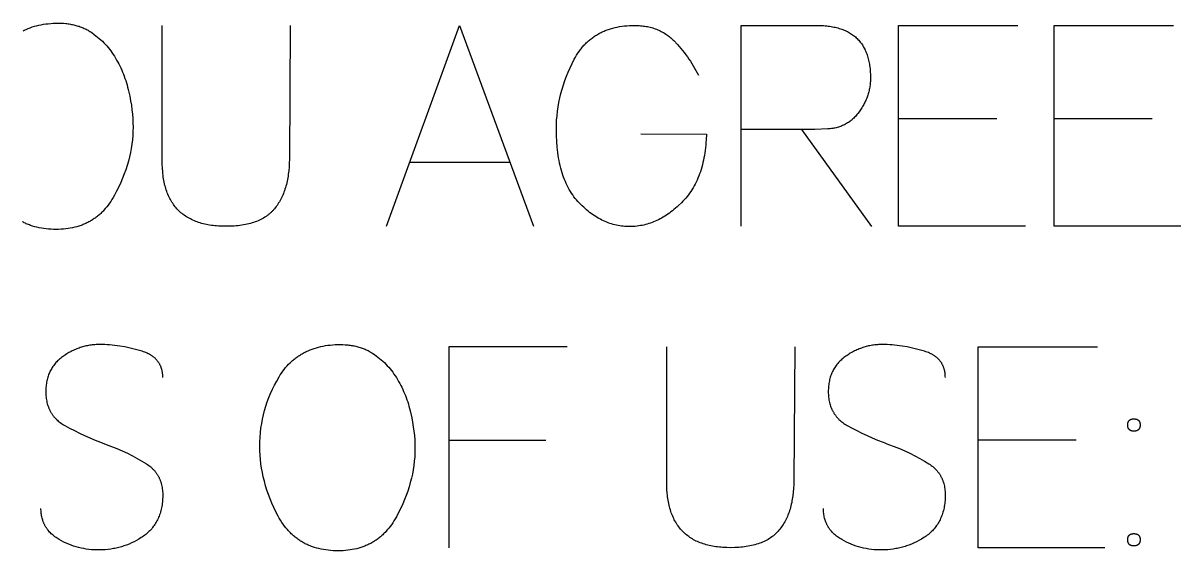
# Model space of a CAD drawing. Header units: millimetres. Extents: x -1220 to 1220, y -1270 to 3400.
# Drawn here: x 469.3 to 895.9, y 2258.8 to 2453.2 of the extents above; entities that cross this region are included whole.
import ezdxf

# ---------------------------------------------------------------- set-up
doc = ezdxf.new("R2010")
doc.units = ezdxf.units.MM
doc.layers.add('TC', color=220, linetype='CONTINUOUS', true_color=0xff00bb)

msp = doc.modelspace()

# ---------------------------------------------------------------- linework, layer by layer
at = {"layer": 'TC'}
for points in [[(469.25, 2450.38), (469.61, 2450.56), (470.34, 2450.9), (471.09, 2451.22), (471.85, 2451.51), (472.63, 2451.78), (473.43, 2452.02), (474.24, 2452.24), (475.07, 2452.44), (475.91, 2452.62), (476.77, 2452.77), (477.65, 2452.9), (478.54, 2453), (479.45, 2453.08), (480.37, 2453.14), (481.31, 2453.18), (482.27, 2453.19), (483.19, 2453.17), (484.08, 2453.13), (484.97, 2453.06), (485.4, 2453.01), (485.83, 2452.96), (486.26, 2452.89), (486.68, 2452.83), (487.09, 2452.75), (487.51, 2452.67), (487.92, 2452.58), (488.32, 2452.48), (488.72, 2452.37), (489.11, 2452.26), (489.5, 2452.14), (489.89, 2452.02), (490.27, 2451.88), (490.65, 2451.74), (491.03, 2451.59), (491.39, 2451.44), (491.76, 2451.28), (492.12, 2451.11), (492.48, 2450.93), (492.83, 2450.74), (493.18, 2450.55), (493.52, 2450.35), (493.86, 2450.15), (494.19, 2449.94), (494.52, 2449.72), (495.49, 2449.03), (496.11, 2448.56), (496.72, 2448.07), (497.32, 2447.56), (497.9, 2447.04), (498.47, 2446.51), (499.02, 2445.96), (499.55, 2445.39), (500.07, 2444.81), (500.58, 2444.21), (501.07, 2443.6), (501.55, 2442.97), (502.01, 2442.32), (502.46, 2441.66), (502.89, 2440.98), (503.72, 2439.59), (504.12, 2438.87), (504.51, 2438.15), (504.88, 2437.42), (505.23, 2436.67), (505.58, 2435.92), (505.9, 2435.17), (506.21, 2434.4), (506.51, 2433.62), (506.79, 2432.83), (507.06, 2432.04), (507.31, 2431.23), (507.55, 2430.42), (507.77, 2429.59), (507.98, 2428.76), (508.54, 2426.24), (508.86, 2424.57), (509.14, 2422.92), (509.36, 2421.29), (509.53, 2419.67), (509.66, 2418.07), (509.73, 2416.49), (509.75, 2414.92), (509.73, 2413.35), (509.65, 2411.77), (509.51, 2410.2), (509.33, 2408.63), (509.08, 2407.06), (508.79, 2405.48), (508.44, 2403.91), (508.04, 2402.34), (507.58, 2400.77), (507.07, 2399.19), (506.51, 2397.62), (505.89, 2396.05), (505.22, 2394.48), (504.49, 2392.9), (503.72, 2391.33), (502.88, 2389.76), (502.45, 2388.98), (502.01, 2388.24), (501.54, 2387.51), (501.07, 2386.81), (500.58, 2386.13), (500.07, 2385.48), (499.54, 2384.86), (499, 2384.26), (498.73, 2383.96), (498.45, 2383.68), (498.17, 2383.4), (497.88, 2383.12), (497.59, 2382.86), (497.29, 2382.6), (497, 2382.34), (496.69, 2382.09), (496.39, 2381.85), (496.08, 2381.61), (495.76, 2381.38), (495.45, 2381.16), (495.12, 2380.94), (494.8, 2380.73), (494.47, 2380.52), (494.14, 2380.32), (493.8, 2380.13), (493.46, 2379.94), (493.11, 2379.76), (492.76, 2379.59), (492.41, 2379.42), (492.05, 2379.26), (491.69, 2379.1), (491.33, 2378.95), (490.96, 2378.8), (490.59, 2378.67), (490.21, 2378.53), (489.83, 2378.41), (489.06, 2378.17), (488.27, 2377.97), (487.47, 2377.78), (486.65, 2377.62), (485.82, 2377.49), (484.97, 2377.38), (484.11, 2377.29), (483.23, 2377.23), (482.33, 2377.19), (481.42, 2377.18), (480.48, 2377.19), (479.55, 2377.23), (478.64, 2377.29), (477.75, 2377.38), (476.87, 2377.49), (476.01, 2377.63), (475.16, 2377.79), (474.33, 2377.98), (473.52, 2378.19), (472.72, 2378.43), (472.33, 2378.56), (471.94, 2378.69), (471.56, 2378.83), (471.18, 2378.98), (470.8, 2379.13), (470.43, 2379.29), (470.07, 2379.46), (469.7, 2379.63), (469.34, 2379.81), (468.99, 2379.99)], [(567.69, 2452.34), (567.37, 2403.08), (567.34, 2401.62), (567.26, 2400.2), (567.14, 2398.83), (566.99, 2397.5), (566.89, 2396.85), (566.79, 2396.21), (566.67, 2395.58), (566.55, 2394.96), (566.41, 2394.35), (566.26, 2393.75), (566.11, 2393.16), (565.94, 2392.59), (565.76, 2392.02), (565.58, 2391.46), (565.38, 2390.92), (565.17, 2390.38), (564.95, 2389.86), (564.73, 2389.35), (564.49, 2388.84), (564.24, 2388.35), (563.98, 2387.87), (563.71, 2387.4), (563.43, 2386.94), (563.14, 2386.49), (562.84, 2386.05), (562.53, 2385.62), (562.2, 2385.2), (561.87, 2384.79), (561.53, 2384.39), (561.36, 2384.2), (561.18, 2384.01), (561, 2383.82), (560.82, 2383.64), (560.63, 2383.46), (560.44, 2383.28), (560.24, 2383.1), (560.04, 2382.93), (559.84, 2382.76), (559.63, 2382.6), (559.42, 2382.44), (559.21, 2382.28), (558.77, 2381.97), (558.32, 2381.67), (557.86, 2381.39), (557.38, 2381.12), (556.88, 2380.86), (556.37, 2380.62), (555.85, 2380.38), (555.31, 2380.16), (554.76, 2379.95), (554.2, 2379.76), (553.62, 2379.58), (553.02, 2379.41), (552.42, 2379.25), (551.79, 2379.1), (551.16, 2378.97), (550.51, 2378.85), (549.84, 2378.74), (549.16, 2378.65), (548.47, 2378.57), (547.76, 2378.5), (547.04, 2378.44), (546.3, 2378.4), (545.55, 2378.37), (544.01, 2378.34), (542.59, 2378.36), (541.23, 2378.43), (540.56, 2378.48), (539.9, 2378.54), (539.26, 2378.61), (538.62, 2378.7), (538, 2378.79), (537.38, 2378.9), (536.78, 2379.02), (536.19, 2379.14), (535.61, 2379.28), (535.04, 2379.43), (534.48, 2379.6), (533.94, 2379.77), (533.4, 2379.95), (532.88, 2380.15), (532.36, 2380.35), (531.86, 2380.57), (531.36, 2380.8), (530.88, 2381.04), (530.41, 2381.29), (529.95, 2381.55), (529.5, 2381.83), (529.07, 2382.11), (528.64, 2382.41), (528.22, 2382.71), (527.82, 2383.03), (527.42, 2383.36), (527.04, 2383.7), (526.67, 2384.05), (526.31, 2384.41), (525.96, 2384.79), (525.62, 2385.17), (525.29, 2385.57), (524.97, 2385.97), (524.67, 2386.39), (524.37, 2386.82), (524.09, 2387.26), (523.81, 2387.71), (523.55, 2388.18), (523.3, 2388.65), (523.06, 2389.13), (522.83, 2389.63), (522.61, 2390.14), (522.4, 2390.66), (522.2, 2391.19), (522.02, 2391.73), (521.84, 2392.28), (521.68, 2392.84), (521.52, 2393.42), (521.38, 2394), (521.25, 2394.6), (521.13, 2395.21), (521.02, 2395.82), (520.92, 2396.45), (520.83, 2397.1), (520.76, 2397.75), (520.69, 2398.41), (520.59, 2399.77), (520.54, 2401.18), (520.54, 2452.34)], [(603.21, 2378.34), (630.06, 2452.34), (657.33, 2378.34)], [(696.97, 2412.38), (721.08, 2412.28), (720.99, 2410.23), (720.92, 2409.23), (720.84, 2408.25), (720.74, 2407.28), (720.63, 2406.33), (720.49, 2405.39), (720.34, 2404.47), (720.18, 2403.57), (720, 2402.68), (719.8, 2401.8), (719.59, 2400.94), (719.36, 2400.1), (719.11, 2399.27), (718.85, 2398.46), (718.57, 2397.66), (718.27, 2396.88), (717.96, 2396.11), (717.63, 2395.36), (717.29, 2394.63), (716.93, 2393.91), (716.55, 2393.2), (716.16, 2392.51), (715.75, 2391.84), (715.32, 2391.18), (714.88, 2390.54), (714.42, 2389.91), (713.94, 2389.3), (713.45, 2388.71), (712.94, 2388.12), (712.42, 2387.56), (711.88, 2387.01), (710.79, 2385.96), (710.24, 2385.46), (709.69, 2384.98), (709.13, 2384.51), (708.57, 2384.06), (708.01, 2383.63), (707.45, 2383.21), (706.88, 2382.81), (706.31, 2382.43), (705.73, 2382.06), (705.16, 2381.71), (704.58, 2381.38), (703.99, 2381.06), (703.41, 2380.76), (702.82, 2380.48), (702.22, 2380.22), (701.63, 2379.97), (701.03, 2379.74), (700.43, 2379.52), (699.82, 2379.32), (699.21, 2379.14), (698.6, 2378.97), (697.99, 2378.82), (697.37, 2378.69), (696.75, 2378.58), (696.12, 2378.48), (695.5, 2378.4), (694.87, 2378.33), (694.23, 2378.28), (693.6, 2378.25), (692.96, 2378.24), (692.32, 2378.24), (691.68, 2378.26), (691.05, 2378.29), (690.42, 2378.35), (689.8, 2378.42), (689.18, 2378.51), (688.56, 2378.61), (687.94, 2378.74), (687.33, 2378.88), (686.72, 2379.04), (686.12, 2379.21), (685.52, 2379.41), (684.92, 2379.62), (684.33, 2379.84), (683.74, 2380.09), (683.15, 2380.35), (682.57, 2380.63), (681.99, 2380.93), (681.41, 2381.24), (680.84, 2381.57), (680.27, 2381.92), (679.71, 2382.29), (679.15, 2382.67), (678.59, 2383.07), (678.03, 2383.49), (677.48, 2383.93), (676.93, 2384.38), (676.39, 2384.85), (675.85, 2385.34), (675.31, 2385.84), (674.78, 2386.36), (674.25, 2386.9), (673.73, 2387.46), (673.22, 2388.04), (672.73, 2388.63), (672.26, 2389.25), (671.81, 2389.88), (671.37, 2390.53), (670.95, 2391.2), (670.55, 2391.89), (670.16, 2392.6), (669.79, 2393.33), (669.43, 2394.07), (669.09, 2394.84), (668.77, 2395.62), (668.46, 2396.42), (668.18, 2397.24), (667.9, 2398.08), (667.65, 2398.94), (667.41, 2399.82), (667.18, 2400.72), (666.98, 2401.63), (666.79, 2402.56), (666.61, 2403.52), (666.46, 2404.49), (666.32, 2405.48), (666.19, 2406.49), (666.09, 2407.51), (665.92, 2409.62), (665.82, 2411.81), (665.79, 2414.07), (665.81, 2415.75), (665.89, 2417.41), (666.02, 2419.07), (666.2, 2420.72), (666.43, 2422.36), (666.71, 2423.99), (667.04, 2425.62), (667.43, 2427.23), (667.86, 2428.84), (668.35, 2430.44), (668.89, 2432.03), (669.48, 2433.62), (670.12, 2435.19), (670.81, 2436.76), (671.55, 2438.32), (672.34, 2439.87), (672.77, 2440.63), (673.21, 2441.38), (673.67, 2442.1), (674.15, 2442.79), (674.64, 2443.46), (674.9, 2443.79), (675.16, 2444.11), (675.42, 2444.42), (675.69, 2444.73), (675.96, 2445.03), (676.23, 2445.32), (676.52, 2445.61), (676.8, 2445.9), (677.09, 2446.17), (677.38, 2446.45), (677.68, 2446.71), (677.98, 2446.97), (678.29, 2447.22), (678.6, 2447.47), (678.92, 2447.71), (679.24, 2447.94), (679.56, 2448.17), (679.89, 2448.39), (680.22, 2448.61), (680.56, 2448.82), (680.9, 2449.03), (681.25, 2449.22), (681.6, 2449.41), (681.96, 2449.6), (682.32, 2449.78), (682.68, 2449.95), (683.05, 2450.12), (683.42, 2450.28), (683.8, 2450.44), (684.18, 2450.59), (684.56, 2450.73), (684.95, 2450.87), (685.75, 2451.12), (686.56, 2451.35), (687.39, 2451.56), (688.23, 2451.74), (689.1, 2451.9), (689.98, 2452.04), (690.88, 2452.15), (691.79, 2452.23), (692.73, 2452.29), (693.68, 2452.33), (694.65, 2452.34), (695.2, 2452.34), (695.75, 2452.32), (696.28, 2452.29), (696.82, 2452.25), (697.34, 2452.2), (697.86, 2452.14), (698.37, 2452.07), (698.88, 2451.99), (699.38, 2451.9), (699.87, 2451.79), (700.35, 2451.68), (700.83, 2451.55), (701.31, 2451.42), (701.77, 2451.27), (702.23, 2451.11), (702.68, 2450.94), (703.13, 2450.76), (703.57, 2450.57), (704, 2450.37), (704.43, 2450.15), (704.85, 2449.93), (705.26, 2449.69), (705.67, 2449.45), (706.07, 2449.19), (706.46, 2448.92), (706.85, 2448.64), (707.23, 2448.35), (707.6, 2448.05), (707.97, 2447.74), (708.33, 2447.42), (708.68, 2447.08), (709.03, 2446.74), (710.39, 2445.32), (711.05, 2444.59), (711.7, 2443.84), (712.32, 2443.09), (712.93, 2442.33), (713.52, 2441.55), (714.1, 2440.77), (714.66, 2439.97), (715.2, 2439.16), (715.73, 2438.34), (716.24, 2437.5), (716.73, 2436.66), (717.21, 2435.8), (717.67, 2434.93), (718.12, 2434.05)], [(733.87, 2378.34), (733.87, 2452.34), (761.88, 2452.34), (763.09, 2452.32), (764.26, 2452.27), (764.84, 2452.22), (765.4, 2452.17), (765.95, 2452.11), (766.49, 2452.04), (767.02, 2451.96), (767.55, 2451.87), (768.06, 2451.77), (768.57, 2451.66), (769.06, 2451.54), (769.54, 2451.42), (770.02, 2451.28), (770.49, 2451.13), (770.94, 2450.98), (771.39, 2450.81), (771.83, 2450.64), (772.25, 2450.45), (772.67, 2450.26), (773.08, 2450.06), (773.48, 2449.84), (773.87, 2449.62), (774.24, 2449.39), (774.61, 2449.15), (774.97, 2448.9), (775.32, 2448.64), (775.67, 2448.37), (776, 2448.09), (776.32, 2447.8), (776.63, 2447.51), (776.93, 2447.2), (777.23, 2446.88), (777.51, 2446.56), (777.78, 2446.22), (778.05, 2445.88), (778.3, 2445.52), (778.55, 2445.16), (778.78, 2444.78), (779.01, 2444.4), (779.22, 2444.01), (779.43, 2443.61), (779.63, 2443.2), (779.81, 2442.78), (779.99, 2442.35), (780.16, 2441.91), (780.32, 2441.46), (780.47, 2441), (780.61, 2440.53), (780.73, 2440.06), (780.85, 2439.57), (780.97, 2439.07), (781.07, 2438.57), (781.16, 2438.05), (781.24, 2437.53), (781.31, 2437), (781.37, 2436.45), (781.43, 2435.9), (781.47, 2435.34), (781.53, 2434.19), (781.55, 2433), (781.54, 2432.56), (781.53, 2432.13), (781.51, 2431.7), (781.48, 2431.27), (781.44, 2430.84), (781.39, 2430.42), (781.33, 2430), (781.27, 2429.58), (781.19, 2429.16), (781.11, 2428.75), (781.02, 2428.34), (780.92, 2427.93), (780.81, 2427.52), (780.7, 2427.11), (780.57, 2426.71), (780.44, 2426.31), (780.29, 2425.91), (780.14, 2425.51), (779.98, 2425.12), (779.81, 2424.73), (779.63, 2424.34), (779.45, 2423.95), (779.25, 2423.57), (779.05, 2423.18), (778.84, 2422.8), (778.62, 2422.43), (778.39, 2422.05), (778.15, 2421.68), (777.9, 2421.3), (777.64, 2420.94), (777.38, 2420.57), (776.83, 2419.85), (776.55, 2419.5), (776.27, 2419.16), (775.97, 2418.84), (775.68, 2418.52), (775.37, 2418.22), (775.06, 2417.93), (774.75, 2417.65), (774.43, 2417.38), (774.1, 2417.12), (773.76, 2416.87), (773.42, 2416.63), (773.08, 2416.41), (772.73, 2416.19), (772.37, 2415.98), (772.01, 2415.79), (771.64, 2415.61), (771.26, 2415.44), (770.88, 2415.28), (770.49, 2415.13), (770.1, 2414.99), (769.7, 2414.86), (769.29, 2414.74), (768.88, 2414.63), (768.46, 2414.54), (768.04, 2414.46), (767.61, 2414.38), (767.17, 2414.32), (766.73, 2414.27), (766.28, 2414.23), (765.83, 2414.2), (761.04, 2413.97), (756.07, 2413.97), (733.97, 2413.97)], [(838.63, 2378.34), (791.91, 2378.34), (791.91, 2452.34), (835.88, 2452.34)], [(895.93, 2378.34), (849.2, 2378.34), (849.2, 2452.34), (893.18, 2452.34)], [(828.06, 2417.98), (791.91, 2417.98)], [(885.36, 2417.98), (849.2, 2417.98)], [(756.07, 2413.97), (781.86, 2378.24)], [(611.77, 2401.92), (648.56, 2401.92)], [(520.75, 2322.63), (520.74, 2323.09), (520.73, 2323.32), (520.72, 2323.55), (520.7, 2323.77), (520.68, 2323.99), (520.65, 2324.21), (520.62, 2324.43), (520.59, 2324.64), (520.55, 2324.85), (520.51, 2325.06), (520.46, 2325.26), (520.41, 2325.47), (520.36, 2325.67), (520.3, 2325.86), (520.24, 2326.06), (520.17, 2326.25), (520.11, 2326.44), (520.03, 2326.63), (519.95, 2326.82), (519.87, 2327), (519.79, 2327.18), (519.7, 2327.36), (519.6, 2327.53), (519.51, 2327.7), (519.41, 2327.87), (519.3, 2328.04), (519.19, 2328.21), (519.08, 2328.37), (518.96, 2328.53), (518.84, 2328.69), (518.71, 2328.84), (518.58, 2328.99), (518.45, 2329.14), (518.31, 2329.29), (518.17, 2329.44), (518.03, 2329.58), (517.88, 2329.72), (517.73, 2329.85), (517.57, 2329.99), (517.41, 2330.12), (517.24, 2330.25), (517.07, 2330.38), (516.9, 2330.5), (516.72, 2330.62), (516.54, 2330.74), (516.36, 2330.86), (516.17, 2330.98), (515.98, 2331.09), (515.78, 2331.2), (515.58, 2331.3), (515.38, 2331.41), (514.95, 2331.61), (514.52, 2331.8), (514.06, 2331.98), (513.59, 2332.15), (513.11, 2332.31), (512.61, 2332.46), (510.62, 2333.01), (508.66, 2333.48), (506.73, 2333.88), (504.84, 2334.21), (503.9, 2334.34), (502.98, 2334.46), (502.06, 2334.56), (501.15, 2334.64), (500.25, 2334.71), (499.36, 2334.75), (498.47, 2334.78), (497.6, 2334.79), (497.12, 2334.78), (496.64, 2334.77), (496.16, 2334.75), (495.69, 2334.72), (495.22, 2334.68), (494.76, 2334.63), (494.3, 2334.57), (493.84, 2334.5), (493.38, 2334.43), (492.93, 2334.34), (492.48, 2334.25), (492.03, 2334.15), (491.59, 2334.04), (491.15, 2333.92), (490.71, 2333.79), (490.28, 2333.65), (489.85, 2333.5), (489.42, 2333.35), (488.99, 2333.18), (488.57, 2333.01), (488.15, 2332.83), (487.74, 2332.64), (487.32, 2332.44), (486.91, 2332.23), (486.51, 2332.01), (486.1, 2331.79), (485.7, 2331.55), (485.31, 2331.31), (484.91, 2331.05), (484.52, 2330.79), (484.13, 2330.52), (483.75, 2330.24), (483.37, 2329.96), (483.01, 2329.67), (482.65, 2329.37), (482.31, 2329.07), (481.98, 2328.76), (481.67, 2328.44), (481.36, 2328.11), (481.07, 2327.78), (480.79, 2327.43), (480.52, 2327.08), (480.26, 2326.73), (480.01, 2326.36), (479.78, 2325.99), (479.56, 2325.61), (479.35, 2325.22), (479.15, 2324.82), (478.96, 2324.42), (478.79, 2324.01), (478.63, 2323.59), (478.48, 2323.16), (478.34, 2322.73), (478.22, 2322.29), (478.1, 2321.84), (478, 2321.38), (477.91, 2320.92), (477.83, 2320.44), (477.77, 2319.96), (477.71, 2319.48), (477.67, 2318.98), (477.64, 2318.48), (477.62, 2317.97), (477.62, 2317.45), (477.62, 2316.92), (477.64, 2316.4), (477.68, 2315.89), (477.73, 2315.38), (477.79, 2314.89), (477.86, 2314.4), (477.95, 2313.93), (478.05, 2313.46), (478.17, 2313), (478.3, 2312.55), (478.44, 2312.11), (478.6, 2311.68), (478.68, 2311.47), (478.77, 2311.26), (478.86, 2311.05), (478.95, 2310.85), (479.05, 2310.65), (479.15, 2310.44), (479.25, 2310.25), (479.36, 2310.05), (479.47, 2309.86), (479.59, 2309.66), (479.7, 2309.48), (479.83, 2309.29), (479.95, 2309.1), (480.08, 2308.92), (480.21, 2308.74), (480.34, 2308.56), (480.48, 2308.39), (480.62, 2308.21), (480.77, 2308.04), (480.92, 2307.87), (481.07, 2307.71), (481.22, 2307.54), (481.38, 2307.38), (481.54, 2307.22), (481.88, 2306.91), (482.22, 2306.61), (482.58, 2306.31), (482.96, 2306.03), (483.35, 2305.75), (483.75, 2305.48), (484.17, 2305.22), (484.59, 2304.98), (486.36, 2304.01), (488.16, 2303.07), (490.01, 2302.16), (491.89, 2301.28), (493.81, 2300.42), (495.77, 2299.58), (497.78, 2298.78), (499.82, 2298), (501.85, 2297.24), (503.84, 2296.44), (505.78, 2295.6), (507.67, 2294.72), (509.51, 2293.8), (511.29, 2292.85), (513.03, 2291.85), (514.72, 2290.81), (515.13, 2290.54), (515.53, 2290.26), (515.91, 2289.97), (516.09, 2289.83), (516.27, 2289.68), (516.45, 2289.52), (516.62, 2289.37), (516.79, 2289.21), (516.96, 2289.05), (517.12, 2288.89), (517.28, 2288.72), (517.44, 2288.56), (517.59, 2288.39), (517.74, 2288.21), (517.88, 2288.04), (518.03, 2287.86), (518.16, 2287.68), (518.3, 2287.5), (518.43, 2287.32), (518.55, 2287.13), (518.68, 2286.94), (518.8, 2286.75), (518.91, 2286.55), (519.03, 2286.36), (519.13, 2286.16), (519.24, 2285.96), (519.34, 2285.75), (519.44, 2285.55), (519.53, 2285.34), (519.62, 2285.13), (519.71, 2284.92), (519.79, 2284.7), (519.87, 2284.48), (519.95, 2284.26), (520.02, 2284.04), (520.09, 2283.81), (520.16, 2283.58), (520.28, 2283.12), (520.38, 2282.65), (520.47, 2282.16), (520.55, 2281.67), (520.61, 2281.17), (520.66, 2280.66), (520.69, 2280.14), (520.71, 2279.61), (520.72, 2279.07), (520.71, 2278.51), (520.68, 2277.95), (520.64, 2277.38), (520.59, 2276.81), (520.53, 2276.25), (520.45, 2275.7), (520.36, 2275.16), (520.26, 2274.62), (520.14, 2274.1), (520.02, 2273.58), (519.88, 2273.08), (519.73, 2272.58), (519.56, 2272.09), (519.39, 2271.61), (519.2, 2271.14), (519, 2270.68), (518.78, 2270.23), (518.56, 2269.78), (518.32, 2269.35), (518.07, 2268.93), (517.8, 2268.51), (517.53, 2268.1), (517.24, 2267.71), (516.94, 2267.32), (516.63, 2266.94), (516.3, 2266.57), (515.97, 2266.21), (515.62, 2265.85), (515.25, 2265.51), (514.88, 2265.18), (514.49, 2264.85), (514.09, 2264.53), (513.68, 2264.23), (513.26, 2263.93), (512.82, 2263.64), (511.93, 2263.1), (511.03, 2262.6), (510.12, 2262.13), (509.21, 2261.69), (508.28, 2261.29), (507.34, 2260.92), (506.4, 2260.59), (505.92, 2260.43), (505.45, 2260.29), (504.97, 2260.15), (504.48, 2260.02), (504, 2259.9), (503.51, 2259.78), (503.02, 2259.68), (502.53, 2259.59), (501.54, 2259.42), (500.54, 2259.29), (499.54, 2259.19), (498.52, 2259.13), (497.49, 2259.1), (496.48, 2259.1), (495.48, 2259.13), (494.49, 2259.2), (493.51, 2259.29), (492.54, 2259.42), (491.58, 2259.58), (490.63, 2259.77), (489.7, 2259.99), (488.77, 2260.25), (487.85, 2260.53), (486.95, 2260.85), (486.05, 2261.2), (485.17, 2261.58), (484.3, 2261.99), (483.44, 2262.43), (482.59, 2262.9), (482.17, 2263.15), (481.77, 2263.41), (481.38, 2263.67), (481, 2263.94), (480.64, 2264.21), (480.29, 2264.5), (479.95, 2264.79), (479.63, 2265.09), (479.32, 2265.39), (479.02, 2265.71), (478.73, 2266.03), (478.46, 2266.36), (478.33, 2266.52), (478.21, 2266.69), (478.08, 2266.86), (477.96, 2267.03), (477.84, 2267.21), (477.73, 2267.38), (477.62, 2267.56), (477.51, 2267.74), (477.41, 2267.92), (477.31, 2268.1), (477.21, 2268.29), (477.12, 2268.47), (477.02, 2268.66), (476.94, 2268.85), (476.85, 2269.04), (476.77, 2269.24), (476.69, 2269.43), (476.62, 2269.63), (476.55, 2269.83), (476.48, 2270.03), (476.36, 2270.44), (476.24, 2270.85), (476.14, 2271.27), (476.06, 2271.7), (475.99, 2272.14), (475.93, 2272.58), (475.88, 2273.03), (475.85, 2273.49), (475.83, 2273.95), (475.82, 2274.42)], [(669.7, 2333.94), (626.15, 2333.94), (626.15, 2259.94)], [(753.64, 2333.94), (753.32, 2284.68), (753.29, 2283.22), (753.21, 2281.8), (753.09, 2280.43), (752.94, 2279.1), (752.84, 2278.45), (752.74, 2277.81), (752.62, 2277.18), (752.5, 2276.56), (752.36, 2275.95), (752.22, 2275.35), (752.06, 2274.76), (751.89, 2274.19), (751.72, 2273.62), (751.53, 2273.06), (751.33, 2272.52), (751.12, 2271.98), (750.91, 2271.46), (750.68, 2270.95), (750.44, 2270.44), (750.19, 2269.95), (749.93, 2269.47), (749.66, 2269), (749.38, 2268.54), (749.09, 2268.09), (748.79, 2267.65), (748.48, 2267.22), (748.16, 2266.8), (747.82, 2266.39), (747.49, 2265.99), (747.31, 2265.8), (747.13, 2265.61), (746.95, 2265.42), (746.77, 2265.24), (746.58, 2265.06), (746.39, 2264.88), (746.19, 2264.7), (745.99, 2264.53), (745.79, 2264.36), (745.58, 2264.2), (745.37, 2264.04), (745.16, 2263.88), (744.72, 2263.57), (744.27, 2263.27), (743.81, 2262.99), (743.33, 2262.72), (742.83, 2262.46), (742.32, 2262.22), (741.8, 2261.98), (741.27, 2261.76), (740.71, 2261.55), (740.15, 2261.36), (739.57, 2261.18), (738.97, 2261.01), (738.37, 2260.85), (737.74, 2260.7), (737.11, 2260.57), (736.46, 2260.45), (735.79, 2260.34), (735.11, 2260.25), (734.42, 2260.17), (733.71, 2260.1), (732.99, 2260.04), (732.25, 2260), (731.5, 2259.97), (729.96, 2259.94), (728.55, 2259.96), (727.18, 2260.03), (726.51, 2260.08), (725.85, 2260.14), (725.21, 2260.21), (724.57, 2260.3), (723.95, 2260.39), (723.34, 2260.5), (722.73, 2260.62), (722.14, 2260.74), (721.56, 2260.88), (720.99, 2261.03), (720.44, 2261.2), (719.89, 2261.37), (719.35, 2261.55), (718.83, 2261.75), (718.31, 2261.95), (717.81, 2262.17), (717.32, 2262.4), (716.83, 2262.64), (716.36, 2262.89), (715.9, 2263.15), (715.46, 2263.43), (715.02, 2263.71), (714.59, 2264.01), (714.17, 2264.31), (713.77, 2264.63), (713.38, 2264.96), (712.99, 2265.3), (712.62, 2265.65), (712.26, 2266.01), (711.91, 2266.39), (711.57, 2266.77), (711.24, 2267.17), (710.92, 2267.57), (710.62, 2267.99), (710.32, 2268.42), (710.04, 2268.86), (709.76, 2269.31), (709.5, 2269.78), (709.25, 2270.25), (709.01, 2270.73), (708.78, 2271.23), (708.56, 2271.74), (708.35, 2272.26), (708.15, 2272.79), (707.97, 2273.33), (707.79, 2273.88), (707.63, 2274.44), (707.48, 2275.02), (707.33, 2275.6), (707.2, 2276.2), (707.08, 2276.81), (706.97, 2277.42), (706.87, 2278.05), (706.79, 2278.7), (706.71, 2279.35), (706.64, 2280.01), (706.54, 2281.37), (706.49, 2282.78), (706.49, 2333.94)], [(809.14, 2322.63), (809.13, 2323.09), (809.12, 2323.32), (809.11, 2323.55), (809.09, 2323.77), (809.07, 2323.99), (809.04, 2324.21), (809.01, 2324.43), (808.98, 2324.64), (808.94, 2324.85), (808.9, 2325.06), (808.85, 2325.26), (808.8, 2325.47), (808.75, 2325.67), (808.69, 2325.86), (808.63, 2326.06), (808.56, 2326.25), (808.49, 2326.44), (808.42, 2326.63), (808.34, 2326.82), (808.26, 2327), (808.18, 2327.18), (808.09, 2327.36), (807.99, 2327.53), (807.9, 2327.7), (807.79, 2327.87), (807.69, 2328.04), (807.58, 2328.21), (807.47, 2328.37), (807.35, 2328.53), (807.23, 2328.69), (807.1, 2328.84), (806.97, 2328.99), (806.84, 2329.14), (806.7, 2329.29), (806.56, 2329.44), (806.42, 2329.58), (806.27, 2329.72), (806.11, 2329.85), (805.96, 2329.99), (805.8, 2330.12), (805.63, 2330.25), (805.46, 2330.38), (805.29, 2330.5), (805.11, 2330.62), (804.93, 2330.74), (804.75, 2330.86), (804.56, 2330.98), (804.37, 2331.09), (804.17, 2331.2), (803.97, 2331.3), (803.76, 2331.41), (803.34, 2331.61), (802.91, 2331.8), (802.45, 2331.98), (801.98, 2332.15), (801.5, 2332.31), (801, 2332.46), (799.01, 2333.01), (797.05, 2333.48), (795.12, 2333.88), (793.23, 2334.21), (792.29, 2334.34), (791.37, 2334.46), (790.45, 2334.56), (789.54, 2334.64), (788.64, 2334.71), (787.75, 2334.75), (786.86, 2334.78), (785.99, 2334.79), (785.51, 2334.78), (785.03, 2334.77), (784.55, 2334.75), (784.08, 2334.72), (783.61, 2334.68), (783.15, 2334.63), (782.69, 2334.57), (782.23, 2334.5), (781.77, 2334.43), (781.32, 2334.34), (780.87, 2334.25), (780.42, 2334.15), (779.98, 2334.04), (779.54, 2333.92), (779.1, 2333.79), (778.67, 2333.65), (778.23, 2333.5), (777.81, 2333.35), (777.38, 2333.18), (776.96, 2333.01), (776.54, 2332.83), (776.12, 2332.64), (775.71, 2332.44), (775.3, 2332.23), (774.9, 2332.01), (774.49, 2331.79), (774.09, 2331.55), (773.7, 2331.31), (773.3, 2331.05), (772.91, 2330.79), (772.52, 2330.52), (772.14, 2330.24), (771.76, 2329.96), (771.4, 2329.67), (771.04, 2329.37), (770.7, 2329.07), (770.37, 2328.76), (770.05, 2328.44), (769.75, 2328.11), (769.46, 2327.78), (769.17, 2327.43), (768.9, 2327.08), (768.65, 2326.73), (768.4, 2326.36), (768.17, 2325.99), (767.95, 2325.61), (767.74, 2325.22), (767.54, 2324.82), (767.35, 2324.42), (767.18, 2324.01), (767.02, 2323.59), (766.87, 2323.16), (766.73, 2322.73), (766.6, 2322.29), (766.49, 2321.84), (766.39, 2321.38), (766.3, 2320.92), (766.22, 2320.44), (766.16, 2319.96), (766.1, 2319.48), (766.06, 2318.98), (766.03, 2318.48), (766.01, 2317.97), (766.01, 2317.45), (766.01, 2316.92), (766.03, 2316.4), (766.07, 2315.89), (766.12, 2315.38), (766.18, 2314.89), (766.25, 2314.4), (766.34, 2313.93), (766.44, 2313.46), (766.56, 2313), (766.69, 2312.55), (766.83, 2312.11), (766.99, 2311.68), (767.07, 2311.47), (767.16, 2311.26), (767.25, 2311.05), (767.34, 2310.85), (767.44, 2310.65), (767.54, 2310.44), (767.64, 2310.25), (767.75, 2310.05), (767.86, 2309.86), (767.98, 2309.66), (768.09, 2309.48), (768.21, 2309.29), (768.34, 2309.1), (768.47, 2308.92), (768.6, 2308.74), (768.73, 2308.56), (768.87, 2308.39), (769.01, 2308.21), (769.16, 2308.04), (769.3, 2307.87), (769.46, 2307.71), (769.61, 2307.54), (769.77, 2307.38), (769.93, 2307.22), (770.26, 2306.91), (770.61, 2306.61), (770.97, 2306.31), (771.35, 2306.03), (771.74, 2305.75), (772.14, 2305.48), (772.55, 2305.22), (772.98, 2304.98), (774.75, 2304.01), (776.55, 2303.07), (778.39, 2302.16), (780.28, 2301.28), (782.2, 2300.42), (784.16, 2299.58), (786.16, 2298.78), (788.21, 2298), (790.24, 2297.24), (792.23, 2296.44), (794.17, 2295.6), (796.06, 2294.72), (797.89, 2293.8), (799.68, 2292.85), (801.42, 2291.85), (803.11, 2290.81), (803.52, 2290.54), (803.92, 2290.26), (804.3, 2289.97), (804.48, 2289.83), (804.66, 2289.68), (804.84, 2289.52), (805.01, 2289.37), (805.18, 2289.21), (805.35, 2289.05), (805.51, 2288.89), (805.67, 2288.72), (805.83, 2288.56), (805.98, 2288.39), (806.13, 2288.21), (806.27, 2288.04), (806.41, 2287.86), (806.55, 2287.68), (806.69, 2287.5), (806.82, 2287.32), (806.94, 2287.13), (807.07, 2286.94), (807.19, 2286.75), (807.3, 2286.55), (807.41, 2286.36), (807.52, 2286.16), (807.63, 2285.96), (807.73, 2285.75), (807.83, 2285.55), (807.92, 2285.34), (808.01, 2285.13), (808.1, 2284.92), (808.18, 2284.7), (808.26, 2284.48), (808.34, 2284.26), (808.41, 2284.04), (808.48, 2283.81), (808.55, 2283.58), (808.67, 2283.12), (808.77, 2282.65), (808.86, 2282.16), (808.94, 2281.67), (809, 2281.17), (809.05, 2280.66), (809.08, 2280.14), (809.1, 2279.61), (809.11, 2279.07), (809.1, 2278.51), (809.07, 2277.95), (809.03, 2277.38), (808.98, 2276.81), (808.91, 2276.25), (808.84, 2275.7), (808.75, 2275.16), (808.65, 2274.62), (808.53, 2274.1), (808.4, 2273.58), (808.27, 2273.08), (808.11, 2272.58), (807.95, 2272.09), (807.77, 2271.61), (807.58, 2271.14), (807.38, 2270.68), (807.17, 2270.23), (806.94, 2269.78), (806.71, 2269.35), (806.46, 2268.93), (806.19, 2268.51), (805.92, 2268.1), (805.63, 2267.71), (805.33, 2267.32), (805.02, 2266.94), (804.69, 2266.57), (804.35, 2266.21), (804, 2265.85), (803.64, 2265.51), (803.27, 2265.18), (802.88, 2264.85), (802.48, 2264.53), (802.07, 2264.23), (801.65, 2263.93), (801.21, 2263.64), (800.32, 2263.1), (799.42, 2262.6), (798.51, 2262.13), (797.59, 2261.69), (796.67, 2261.29), (795.73, 2260.92), (794.79, 2260.59), (794.31, 2260.43), (793.84, 2260.29), (793.36, 2260.15), (792.87, 2260.02), (792.39, 2259.9), (791.9, 2259.78), (791.41, 2259.68), (790.92, 2259.59), (789.93, 2259.42), (788.93, 2259.29), (787.92, 2259.19), (786.91, 2259.13), (785.88, 2259.1), (784.87, 2259.1), (783.87, 2259.13), (782.88, 2259.2), (781.9, 2259.29), (780.93, 2259.42), (779.97, 2259.58), (779.02, 2259.77), (778.08, 2259.99), (777.16, 2260.25), (776.24, 2260.53), (775.34, 2260.85), (774.44, 2261.2), (773.56, 2261.58), (772.69, 2261.99), (771.83, 2262.43), (770.97, 2262.9), (770.56, 2263.15), (770.16, 2263.41), (769.77, 2263.67), (769.39, 2263.94), (769.03, 2264.21), (768.68, 2264.5), (768.34, 2264.79), (768.01, 2265.09), (767.7, 2265.39), (767.41, 2265.71), (767.12, 2266.03), (766.85, 2266.36), (766.72, 2266.52), (766.59, 2266.69), (766.47, 2266.86), (766.35, 2267.03), (766.23, 2267.21), (766.12, 2267.38), (766.01, 2267.56), (765.9, 2267.74), (765.8, 2267.92), (765.7, 2268.1), (765.6, 2268.29), (765.5, 2268.47), (765.41, 2268.66), (765.33, 2268.85), (765.24, 2269.04), (765.16, 2269.24), (765.08, 2269.43), (765.01, 2269.63), (764.94, 2269.83), (764.87, 2270.03), (764.74, 2270.44), (764.63, 2270.85), (764.53, 2271.27), (764.45, 2271.7), (764.37, 2272.14), (764.31, 2272.58), (764.27, 2273.03), (764.24, 2273.49), (764.22, 2273.95), (764.21, 2274.42)], [(867.91, 2259.94), (821.19, 2259.94), (821.19, 2333.94), (865.17, 2333.94)], [(661.88, 2299.48), (626.15, 2299.48)], [(857.34, 2299.58), (821.19, 2299.58)]]:
    msp.add_lwpolyline(points, dxfattribs=at)
for points in [[(586.19, 2334.79), (587.1, 2334.77), (588, 2334.73), (588.88, 2334.66), (589.32, 2334.61), (589.75, 2334.56), (590.17, 2334.49), (590.59, 2334.43), (591.01, 2334.35), (591.42, 2334.27), (591.83, 2334.18), (592.24, 2334.08), (592.64, 2333.97), (593.03, 2333.86), (593.42, 2333.74), (593.81, 2333.62), (594.19, 2333.48), (594.57, 2333.34), (594.94, 2333.19), (595.31, 2333.04), (595.68, 2332.88), (596.04, 2332.71), (596.39, 2332.53), (596.75, 2332.34), (597.09, 2332.15), (597.44, 2331.95), (597.78, 2331.75), (598.11, 2331.54), (598.44, 2331.32), (599.41, 2330.63), (600.03, 2330.16), (600.64, 2329.67), (601.24, 2329.16), (601.82, 2328.64), (602.38, 2328.11), (602.93, 2327.56), (603.47, 2326.99), (603.99, 2326.41), (604.5, 2325.81), (604.99, 2325.2), (605.47, 2324.57), (605.93, 2323.92), (606.37, 2323.26), (606.81, 2322.58), (607.64, 2321.19), (608.04, 2320.47), (608.42, 2319.75), (608.8, 2319.02), (609.15, 2318.27), (609.49, 2317.52), (609.82, 2316.77), (610.13, 2316), (610.43, 2315.22), (610.71, 2314.43), (610.98, 2313.64), (611.23, 2312.83), (611.46, 2312.02), (611.69, 2311.19), (611.89, 2310.36), (612.46, 2307.84), (612.78, 2306.17), (613.05, 2304.52), (613.28, 2302.89), (613.45, 2301.27), (613.57, 2299.67), (613.65, 2298.09), (613.67, 2296.52), (613.64, 2294.95), (613.56, 2293.37), (613.43, 2291.8), (613.24, 2290.23), (613, 2288.66), (612.71, 2287.08), (612.36, 2285.51), (611.95, 2283.94), (611.5, 2282.37), (610.99, 2280.79), (610.42, 2279.22), (609.81, 2277.65), (609.14, 2276.08), (608.41, 2274.5), (607.63, 2272.93), (606.8, 2271.36), (606.37, 2270.58), (605.92, 2269.84), (605.46, 2269.11), (604.99, 2268.41), (604.49, 2267.73), (603.98, 2267.08), (603.46, 2266.46), (602.92, 2265.86), (602.65, 2265.56), (602.37, 2265.28), (602.08, 2265), (601.8, 2264.72), (601.51, 2264.46), (601.21, 2264.2), (600.91, 2263.94), (600.61, 2263.69), (600.3, 2263.45), (599.99, 2263.21), (599.68, 2262.98), (599.36, 2262.76), (599.04, 2262.54), (598.72, 2262.33), (598.39, 2262.12), (598.05, 2261.92), (597.72, 2261.73), (597.37, 2261.54), (597.03, 2261.36), (596.68, 2261.19), (596.33, 2261.02), (595.97, 2260.86), (595.61, 2260.7), (595.25, 2260.55), (594.88, 2260.4), (594.51, 2260.27), (594.13, 2260.13), (593.75, 2260.01), (592.98, 2259.77), (592.19, 2259.57), (591.39, 2259.38), (590.57, 2259.22), (589.74, 2259.09), (588.89, 2258.98), (588.03, 2258.89), (587.15, 2258.83), (586.25, 2258.79), (585.34, 2258.78), (584.4, 2258.79), (583.47, 2258.83), (582.56, 2258.89), (581.67, 2258.98), (580.79, 2259.09), (579.93, 2259.23), (579.08, 2259.39), (578.25, 2259.58), (577.44, 2259.79), (576.64, 2260.03), (576.25, 2260.16), (575.86, 2260.29), (575.48, 2260.43), (575.1, 2260.58), (574.72, 2260.73), (574.35, 2260.89), (573.98, 2261.06), (573.62, 2261.23), (573.26, 2261.41), (572.9, 2261.59), (572.55, 2261.78), (572.21, 2261.98), (571.86, 2262.18), (571.52, 2262.39), (571.19, 2262.6), (570.86, 2262.83), (570.53, 2263.05), (570.21, 2263.29), (569.89, 2263.53), (569.57, 2263.78), (569.26, 2264.03), (568.96, 2264.29), (568.65, 2264.55), (568.36, 2264.82), (568.06, 2265.1), (567.77, 2265.39), (567.49, 2265.68), (567.2, 2265.97), (566.93, 2266.28), (566.65, 2266.59), (566.12, 2267.22), (565.6, 2267.89), (565.09, 2268.57), (564.61, 2269.28), (564.14, 2270.02), (563.68, 2270.78), (563.25, 2271.57), (562.43, 2273.17), (561.66, 2274.77), (560.95, 2276.37), (560.29, 2277.97), (559.68, 2279.58), (559.12, 2281.18), (558.62, 2282.78), (558.17, 2284.39), (557.78, 2285.99), (557.43, 2287.6), (557.14, 2289.21), (556.9, 2290.82), (556.72, 2292.43), (556.59, 2294.04), (556.51, 2295.65), (556.48, 2297.26), (556.51, 2298.97), (556.59, 2300.66), (556.73, 2302.35), (556.92, 2304.01), (557.17, 2305.66), (557.48, 2307.3), (557.84, 2308.92), (558.25, 2310.53), (558.72, 2312.12), (559.25, 2313.69), (559.83, 2315.26), (560.46, 2316.8), (561.16, 2318.33), (561.9, 2319.85), (562.71, 2321.35), (563.56, 2322.84), (564.02, 2323.58), (564.49, 2324.29), (564.98, 2324.98), (565.49, 2325.64), (566.01, 2326.28), (566.55, 2326.9), (567.1, 2327.5), (567.67, 2328.07), (567.96, 2328.35), (568.26, 2328.62), (568.56, 2328.88), (568.86, 2329.14), (569.17, 2329.39), (569.48, 2329.64), (569.79, 2329.88), (570.11, 2330.12), (570.44, 2330.35), (570.76, 2330.58), (571.1, 2330.79), (571.43, 2331.01), (571.77, 2331.21), (572.11, 2331.42), (572.46, 2331.61), (572.81, 2331.8), (573.17, 2331.98), (573.53, 2332.16), (574.26, 2332.5), (575.01, 2332.82), (575.77, 2333.11), (576.55, 2333.38), (577.34, 2333.62), (578.16, 2333.84), (578.98, 2334.04), (579.83, 2334.22), (580.69, 2334.37), (581.56, 2334.5), (582.46, 2334.6), (583.36, 2334.68), (584.29, 2334.74), (585.23, 2334.78)], [(878.59, 2307.41), (878.73, 2307.41), (878.87, 2307.4), (879.01, 2307.39), (879.07, 2307.38), (879.14, 2307.37), (879.2, 2307.36), (879.26, 2307.35), (879.32, 2307.34), (879.38, 2307.33), (879.44, 2307.32), (879.5, 2307.3), (879.55, 2307.29), (879.61, 2307.27), (879.66, 2307.25), (879.72, 2307.23), (879.77, 2307.21), (879.82, 2307.19), (879.87, 2307.17), (879.92, 2307.15), (879.96, 2307.12), (880.01, 2307.1), (880.05, 2307.07), (880.1, 2307.04), (880.14, 2307.01), (880.18, 2306.98), (880.22, 2306.95), (880.26, 2306.92), (880.3, 2306.89), (880.34, 2306.85), (880.37, 2306.82), (880.41, 2306.78), (880.44, 2306.74), (880.47, 2306.7), (880.5, 2306.67), (880.53, 2306.62), (880.56, 2306.58), (880.59, 2306.54), (880.62, 2306.5), (880.64, 2306.45), (880.67, 2306.41), (880.69, 2306.36), (880.71, 2306.31), (880.73, 2306.26), (880.75, 2306.21), (880.77, 2306.16), (880.79, 2306.11), (880.81, 2306.05), (880.82, 2306), (880.84, 2305.94), (880.85, 2305.88), (880.86, 2305.83), (880.87, 2305.77), (880.88, 2305.71), (880.89, 2305.65), (880.9, 2305.58), (880.9, 2305.52), (880.91, 2305.46), (880.91, 2305.39), (880.92, 2305.32), (880.92, 2305.19), (880.92, 2305.04), (880.91, 2304.91), (880.9, 2304.84), (880.9, 2304.77), (880.89, 2304.71), (880.88, 2304.64), (880.87, 2304.58), (880.86, 2304.52), (880.85, 2304.46), (880.84, 2304.4), (880.82, 2304.34), (880.81, 2304.28), (880.79, 2304.22), (880.77, 2304.17), (880.75, 2304.12), (880.73, 2304.06), (880.71, 2304.01), (880.69, 2303.96), (880.67, 2303.91), (880.64, 2303.86), (880.62, 2303.82), (880.59, 2303.77), (880.56, 2303.73), (880.53, 2303.68), (880.5, 2303.64), (880.47, 2303.6), (880.44, 2303.56), (880.41, 2303.52), (880.37, 2303.48), (880.34, 2303.44), (880.3, 2303.41), (880.26, 2303.37), (880.22, 2303.34), (880.18, 2303.31), (880.14, 2303.28), (880.1, 2303.25), (880.05, 2303.22), (880.01, 2303.19), (879.96, 2303.16), (879.92, 2303.14), (879.87, 2303.11), (879.82, 2303.09), (879.77, 2303.07), (879.72, 2303.05), (879.66, 2303.03), (879.61, 2303.01), (879.55, 2302.99), (879.5, 2302.97), (879.44, 2302.96), (879.38, 2302.94), (879.32, 2302.93), (879.26, 2302.92), (879.2, 2302.91), (879.14, 2302.9), (879.07, 2302.89), (879.01, 2302.88), (878.94, 2302.88), (878.87, 2302.87), (878.73, 2302.86), (878.59, 2302.86), (878.46, 2302.86), (878.39, 2302.87), (878.32, 2302.87), (878.26, 2302.88), (878.2, 2302.88), (878.13, 2302.89), (878.07, 2302.9), (878.01, 2302.91), (877.95, 2302.92), (877.89, 2302.93), (877.84, 2302.94), (877.78, 2302.96), (877.73, 2302.97), (877.67, 2302.99), (877.62, 2303.01), (877.57, 2303.03), (877.52, 2303.05), (877.47, 2303.07), (877.42, 2303.09), (877.37, 2303.11), (877.33, 2303.14), (877.28, 2303.16), (877.24, 2303.19), (877.2, 2303.22), (877.15, 2303.25), (877.11, 2303.28), (877.07, 2303.31), (877.04, 2303.34), (877, 2303.37), (876.96, 2303.41), (876.93, 2303.44), (876.89, 2303.48), (876.86, 2303.52), (876.83, 2303.56), (876.8, 2303.6), (876.77, 2303.64), (876.74, 2303.68), (876.71, 2303.73), (876.68, 2303.77), (876.66, 2303.82), (876.63, 2303.86), (876.61, 2303.91), (876.59, 2303.96), (876.57, 2304.01), (876.55, 2304.06), (876.53, 2304.12), (876.51, 2304.17), (876.49, 2304.22), (876.48, 2304.28), (876.46, 2304.34), (876.45, 2304.4), (876.44, 2304.46), (876.43, 2304.52), (876.42, 2304.58), (876.41, 2304.64), (876.4, 2304.71), (876.39, 2304.77), (876.38, 2304.91), (876.37, 2305.04), (876.37, 2305.19), (876.37, 2305.32), (876.38, 2305.46), (876.39, 2305.52), (876.39, 2305.58), (876.4, 2305.65), (876.41, 2305.71), (876.42, 2305.77), (876.43, 2305.83), (876.44, 2305.88), (876.45, 2305.94), (876.46, 2306), (876.48, 2306.05), (876.49, 2306.11), (876.51, 2306.16), (876.53, 2306.21), (876.55, 2306.26), (876.57, 2306.31), (876.59, 2306.36), (876.61, 2306.41), (876.63, 2306.45), (876.66, 2306.5), (876.68, 2306.54), (876.71, 2306.58), (876.74, 2306.62), (876.77, 2306.67), (876.8, 2306.7), (876.83, 2306.74), (876.86, 2306.78), (876.89, 2306.82), (876.93, 2306.85), (876.96, 2306.89), (877, 2306.92), (877.04, 2306.95), (877.07, 2306.98), (877.11, 2307.01), (877.15, 2307.04), (877.2, 2307.07), (877.24, 2307.1), (877.28, 2307.12), (877.33, 2307.15), (877.37, 2307.17), (877.42, 2307.19), (877.47, 2307.21), (877.52, 2307.23), (877.57, 2307.25), (877.62, 2307.27), (877.67, 2307.29), (877.73, 2307.3), (877.78, 2307.32), (877.84, 2307.33), (877.89, 2307.34), (877.95, 2307.35), (878.01, 2307.36), (878.07, 2307.37), (878.13, 2307.38), (878.2, 2307.39), (878.26, 2307.39), (878.32, 2307.4), (878.46, 2307.41)], [(878.59, 2265.12), (878.73, 2265.12), (878.87, 2265.11), (879.01, 2265.1), (879.07, 2265.1), (879.14, 2265.09), (879.2, 2265.08), (879.26, 2265.07), (879.32, 2265.06), (879.38, 2265.04), (879.44, 2265.03), (879.5, 2265.02), (879.55, 2265), (879.61, 2264.98), (879.66, 2264.97), (879.72, 2264.95), (879.77, 2264.93), (879.82, 2264.9), (879.87, 2264.88), (879.92, 2264.86), (879.96, 2264.83), (880.01, 2264.81), (880.05, 2264.78), (880.1, 2264.76), (880.14, 2264.73), (880.18, 2264.7), (880.22, 2264.67), (880.26, 2264.63), (880.3, 2264.6), (880.34, 2264.57), (880.37, 2264.53), (880.41, 2264.5), (880.44, 2264.46), (880.47, 2264.42), (880.5, 2264.38), (880.53, 2264.34), (880.56, 2264.3), (880.59, 2264.25), (880.62, 2264.21), (880.64, 2264.17), (880.67, 2264.12), (880.69, 2264.07), (880.71, 2264.02), (880.73, 2263.97), (880.75, 2263.92), (880.77, 2263.87), (880.79, 2263.82), (880.81, 2263.77), (880.82, 2263.71), (880.84, 2263.66), (880.85, 2263.6), (880.86, 2263.54), (880.87, 2263.48), (880.88, 2263.42), (880.89, 2263.36), (880.9, 2263.3), (880.9, 2263.24), (880.91, 2263.17), (880.91, 2263.1), (880.92, 2263.04), (880.92, 2262.9), (880.92, 2262.76), (880.91, 2262.62), (880.9, 2262.55), (880.9, 2262.49), (880.89, 2262.42), (880.88, 2262.36), (880.87, 2262.29), (880.86, 2262.23), (880.85, 2262.17), (880.84, 2262.11), (880.82, 2262.05), (880.81, 2262), (880.79, 2261.94), (880.77, 2261.88), (880.75, 2261.83), (880.73, 2261.78), (880.71, 2261.73), (880.69, 2261.68), (880.67, 2261.63), (880.64, 2261.58), (880.62, 2261.53), (880.59, 2261.48), (880.56, 2261.44), (880.53, 2261.4), (880.5, 2261.35), (880.47, 2261.31), (880.44, 2261.27), (880.41, 2261.23), (880.37, 2261.19), (880.34, 2261.16), (880.3, 2261.12), (880.26, 2261.09), (880.22, 2261.05), (880.18, 2261.02), (880.14, 2260.99), (880.1, 2260.96), (880.05, 2260.93), (880.01, 2260.9), (879.96, 2260.88), (879.92, 2260.85), (879.87, 2260.83), (879.82, 2260.8), (879.77, 2260.78), (879.72, 2260.76), (879.66, 2260.74), (879.61, 2260.72), (879.55, 2260.7), (879.5, 2260.69), (879.44, 2260.67), (879.38, 2260.66), (879.32, 2260.64), (879.26, 2260.63), (879.2, 2260.62), (879.14, 2260.61), (879.07, 2260.6), (879.01, 2260.6), (878.94, 2260.59), (878.87, 2260.59), (878.73, 2260.58), (878.59, 2260.58), (878.46, 2260.58), (878.39, 2260.58), (878.32, 2260.59), (878.26, 2260.59), (878.2, 2260.6), (878.13, 2260.6), (878.07, 2260.61), (878.01, 2260.62), (877.95, 2260.63), (877.89, 2260.64), (877.84, 2260.66), (877.78, 2260.67), (877.73, 2260.69), (877.67, 2260.7), (877.62, 2260.72), (877.57, 2260.74), (877.52, 2260.76), (877.47, 2260.78), (877.42, 2260.8), (877.37, 2260.83), (877.33, 2260.85), (877.28, 2260.88), (877.24, 2260.9), (877.2, 2260.93), (877.15, 2260.96), (877.11, 2260.99), (877.07, 2261.02), (877.04, 2261.05), (877, 2261.09), (876.96, 2261.12), (876.93, 2261.16), (876.89, 2261.19), (876.86, 2261.23), (876.83, 2261.27), (876.8, 2261.31), (876.77, 2261.35), (876.74, 2261.4), (876.71, 2261.44), (876.68, 2261.48), (876.66, 2261.53), (876.63, 2261.58), (876.61, 2261.63), (876.59, 2261.68), (876.57, 2261.73), (876.55, 2261.78), (876.53, 2261.83), (876.51, 2261.88), (876.49, 2261.94), (876.48, 2262), (876.46, 2262.05), (876.45, 2262.11), (876.44, 2262.17), (876.43, 2262.23), (876.42, 2262.29), (876.41, 2262.36), (876.4, 2262.42), (876.39, 2262.49), (876.38, 2262.62), (876.37, 2262.76), (876.37, 2262.9), (876.37, 2263.04), (876.38, 2263.17), (876.39, 2263.24), (876.39, 2263.3), (876.4, 2263.36), (876.41, 2263.42), (876.42, 2263.48), (876.43, 2263.54), (876.44, 2263.6), (876.45, 2263.66), (876.46, 2263.71), (876.48, 2263.77), (876.49, 2263.82), (876.51, 2263.87), (876.53, 2263.92), (876.55, 2263.97), (876.57, 2264.02), (876.59, 2264.07), (876.61, 2264.12), (876.63, 2264.17), (876.66, 2264.21), (876.68, 2264.25), (876.71, 2264.3), (876.74, 2264.34), (876.77, 2264.38), (876.8, 2264.42), (876.83, 2264.46), (876.86, 2264.5), (876.89, 2264.53), (876.93, 2264.57), (876.96, 2264.6), (877, 2264.63), (877.04, 2264.67), (877.07, 2264.7), (877.11, 2264.73), (877.15, 2264.76), (877.2, 2264.78), (877.24, 2264.81), (877.28, 2264.83), (877.33, 2264.86), (877.37, 2264.88), (877.42, 2264.9), (877.47, 2264.93), (877.52, 2264.95), (877.57, 2264.97), (877.62, 2264.98), (877.67, 2265), (877.73, 2265.02), (877.78, 2265.03), (877.84, 2265.04), (877.89, 2265.06), (877.95, 2265.07), (878.01, 2265.08), (878.07, 2265.09), (878.13, 2265.1), (878.2, 2265.1), (878.26, 2265.11), (878.32, 2265.11), (878.46, 2265.12)]]:
    msp.add_lwpolyline(points, close=True, dxfattribs=at)

doc.saveas('drawing.dxf')
